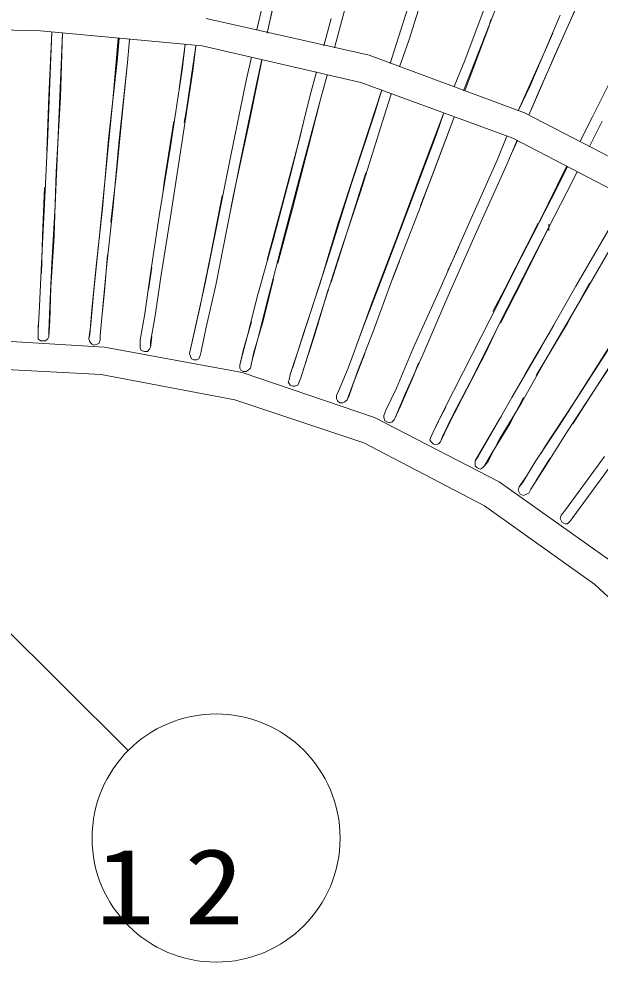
# Model space of a CAD drawing. Units: millimetres on the paper. Extents: x 0 to 420, y -594 to 297.
# Drawn here: x 159.19 to 173.25, y 173.64 to 196.45 of the extents above; entities that cross this region are included whole.
import ezdxf

# ---------------------------------------------------------------- set-up
doc = ezdxf.new("R2010")
doc.units = ezdxf.units.MM
doc.layers.add('2D', color=7, linetype='Continuous', lineweight=13)
doc.layers.add('AM_5', color=7, linetype='Continuous', lineweight=13)
doc.styles.add('ＭＳ ゴシック', font='')
doc.styles.get('ＭＳ ゴシック').set_extended_font_data('MS Gothic')

msp = doc.modelspace()

# ---------------------------------------------------------------- linework, layer by layer
at = {"layer": '2D'}
for p, q in [((167.487, 198.213), (167.005, 196.41)), ((173.228, 197.985), (172.542, 196.435)), ((165.557, 197.731), (165.201, 196.105)), ((168.376, 196.004), (168.935, 197.782)), ((169.189, 197.705), (168.63, 195.927)), ((169.977, 195.445), (170.637, 197.197)), ((170.891, 197.121), (170.205, 195.369)), ((172.898, 197.223), (172.161, 195.572)), ((164.947, 196.181), (165.1, 196.842)), ((165.354, 196.791), (165.201, 196.105)), ((163.728, 196.461), (167.665, 195.572)), ((166.751, 196.461), (166.573, 195.8)), ((167.005, 196.41), (166.827, 195.75)), ((170.612, 196.435), (170.561, 196.258)), ((171.551, 194.81), (172.288, 196.537)), ((172.542, 196.435), (171.78, 194.708)), ((158.724, 196.181), (159.715, 196.156)), ((159.715, 196.156), (163.627, 195.8)), ((170.561, 196.258), (169.977, 194.708)), ((159.918, 194.581), (159.994, 196.131)), ((159.969, 195.521), (159.994, 196.131)), ((160.248, 196.105), (160.198, 194.556)), ((160.248, 196.105), (160.223, 195.521)), ((161.468, 194.48), (161.595, 195.978)), ((161.569, 195.419), (161.62, 195.978)), ((161.874, 195.953), (161.823, 195.394)), ((168.173, 195.369), (168.376, 196.004)), ((168.173, 195.369), (168.376, 196.004)), ((168.63, 195.927), (168.402, 195.292)), ((171.932, 195.699), (172.11, 196.105)), ((163.068, 194.759), (163.22, 195.826)), ((163.144, 195.216), (163.22, 195.826)), ((163.474, 195.8), (163.246, 194.251)), ((163.474, 195.8), (163.398, 195.191)), ((167.462, 194.911), (163.627, 195.8)), ((171.272, 194.226), (171.932, 195.699)), ((173.075, 194.099), (173.914, 195.775)), ((159.893, 193.641), (159.969, 195.521)), ((160.223, 195.521), (160.147, 193.641)), ((164.693, 194.962), (164.82, 195.521)), ((165.074, 195.47), (164.947, 194.911)), ((167.665, 195.572), (171.424, 194.175)), ((172.161, 195.572), (171.526, 194.124)), ((161.366, 193.54), (161.569, 195.419)), ((161.823, 195.394), (161.62, 193.514)), ((161.823, 195.394), (161.722, 194.454)), ((165.074, 195.445), (164.77, 193.972)), ((169.723, 194.81), (169.977, 195.445)), ((170.205, 195.369), (169.951, 194.708)), ((162.865, 193.362), (163.144, 195.216)), ((163.398, 195.191), (163.119, 193.337)), ((166.243, 194.607), (166.395, 195.165)), ((166.649, 195.089), (166.497, 194.53)), ((164.312, 193.108), (164.693, 194.962)), ((164.947, 194.911), (164.566, 193.057)), ((171.145, 193.565), (167.462, 194.911)), ((169.723, 194.81), (169.799, 194.988)), ((171.272, 194.226), (171.551, 194.81)), ((159.867, 193.26), (159.918, 194.581)), ((160.198, 194.556), (160.096, 192.752)), ((165.786, 192.778), (166.243, 194.607)), ((167.487, 193.26), (167.97, 194.734)), ((167.792, 194.149), (167.97, 194.734)), ((168.199, 194.632), (168.021, 194.073)), ((171.78, 194.708), (171.526, 194.124)), ((161.29, 192.676), (161.468, 194.48)), ((161.722, 194.454), (161.544, 192.651)), ((166.497, 194.53), (166.014, 192.727)), ((166.497, 194.53), (166.268, 193.616)), ((163.246, 194.251), (163.195, 193.946)), ((167.208, 192.371), (167.792, 194.149)), ((168.935, 192.752), (169.469, 194.175)), ((169.291, 193.641), (169.469, 194.175)), ((171.424, 194.175), (175.006, 192.321)), ((172.771, 193.489), (173.075, 194.099)), ((162.712, 192.498), (162.941, 193.972)), ((164.77, 193.972), (164.389, 192.194)), ((166.014, 193.667), (166.065, 193.895)), ((168.021, 194.073), (167.462, 192.295)), ((169.723, 194.073), (169.189, 192.651)), ((169.723, 194.073), (169.519, 193.54)), ((173.304, 193.972), (172.999, 193.362)), ((159.817, 191.965), (159.893, 193.641)), ((160.147, 193.641), (160.071, 191.94)), ((165.557, 191.94), (166.014, 193.667)), ((168.63, 191.889), (169.291, 193.641)), ((161.214, 191.863), (161.366, 193.54)), ((161.62, 193.514), (161.468, 191.838)), ((166.268, 193.616), (165.811, 191.863)), ((169.519, 193.54), (168.859, 191.787)), ((170.764, 193.032), (170.993, 193.616)), ((171.247, 193.514), (170.993, 192.93)), ((171.247, 193.489), (171.12, 193.21)), ((174.65, 191.736), (171.145, 193.565)), ((162.585, 191.686), (162.865, 193.362)), ((163.119, 193.337), (162.865, 191.66)), ((166.929, 191.533), (167.487, 193.26)), ((163.982, 191.457), (164.312, 193.108)), ((164.566, 193.057), (164.236, 191.406)), ((170.002, 191.33), (170.764, 193.032)), ((160.096, 192.752), (160.045, 191.203)), ((165.354, 191.127), (165.786, 192.778)), ((166.014, 192.727), (165.582, 191.076)), ((167.589, 192.727), (167.183, 191.457)), ((168.3, 191.076), (168.935, 192.752)), ((170.993, 192.93), (170.231, 191.228)), ((171.78, 191.533), (172.44, 192.879)), ((172.212, 192.371), (172.466, 192.879)), ((172.694, 192.752), (172.44, 192.244)), ((161.137, 191.127), (161.29, 192.676)), ((161.544, 192.651), (161.417, 191.533)), ((162.687, 192.295), (162.712, 192.498)), ((169.189, 192.651), (168.91, 191.94)), ((159.766, 191.203), (159.817, 192.371)), ((166.7, 190.746), (167.208, 192.371)), ((167.462, 192.295), (166.929, 190.67)), ((171.348, 190.695), (172.212, 192.371)), ((163.83, 190.72), (164.109, 192.168)), ((164.389, 192.194), (164.312, 191.813)), ((172.44, 192.244), (171.577, 190.568)), ((159.74, 190.543), (159.817, 191.965)), ((160.071, 191.94), (159.994, 190.543)), ((161.061, 190.466), (161.214, 191.863)), ((161.468, 191.838), (161.315, 190.441)), ((165.201, 190.619), (165.557, 191.94)), ((165.811, 191.863), (165.455, 190.543)), ((168.021, 190.289), (168.63, 191.889)), ((162.382, 190.289), (162.585, 191.686)), ((162.865, 191.66), (162.636, 190.263)), ((168.859, 191.787), (168.249, 190.212)), ((172.669, 189.984), (173.609, 191.609)), ((163.703, 190.06), (163.982, 191.457)), ((164.236, 191.406), (163.957, 190.009)), ((166.471, 190.035), (166.929, 191.533)), ((167.183, 191.457), (166.751, 190.085)), ((170.942, 189.908), (171.755, 191.508)), ((172.009, 191.406), (171.196, 189.781)), ((172.009, 191.33), (172.009, 191.482)), ((173.837, 191.482), (172.898, 189.857)), ((159.74, 190.289), (159.766, 191.203)), ((160.045, 191.203), (159.969, 189.958)), ((161.01, 189.882), (161.137, 191.127)), ((164.973, 189.781), (165.354, 191.127)), ((169.316, 189.781), (170.002, 191.33)), ((170.231, 191.228), (169.545, 189.679)), ((165.582, 191.076), (165.227, 189.704)), ((167.741, 189.603), (168.3, 191.076)), ((169.646, 190.517), (169.824, 190.924)), ((161.341, 190.746), (161.264, 189.857)), ((163.576, 189.501), (163.83, 190.72)), ((166.268, 189.4), (166.7, 190.746)), ((166.929, 190.67), (166.497, 189.323)), ((170.586, 189.171), (171.348, 190.695)), ((159.69, 189.501), (159.74, 190.543)), ((159.994, 190.543), (159.944, 189.501)), ((160.96, 189.425), (161.061, 190.466)), ((161.315, 190.441), (161.214, 189.4)), ((162.331, 189.908), (162.407, 190.441)), ((168.402, 190.593), (168.224, 190.136)), ((169.57, 190.365), (169.646, 190.517)), ((171.577, 190.568), (170.815, 189.069)), ((162.23, 189.273), (162.382, 190.289)), ((162.636, 190.263), (162.484, 189.222)), ((167.513, 188.968), (168.021, 190.289)), ((168.249, 190.212), (167.767, 188.892)), ((163.474, 189.044), (163.703, 190.06)), ((163.957, 190.009), (163.728, 188.993)), ((165.354, 190.162), (165.1, 189.146)), ((166.09, 188.866), (166.471, 190.035)), ((171.831, 188.511), (172.669, 189.984)), ((172.999, 190.06), (172.466, 189.095)), ((159.969, 189.958), (159.944, 189.146)), ((160.934, 189.069), (161.01, 189.882)), ((161.264, 189.857), (161.214, 189.374)), ((164.719, 188.765), (164.973, 189.781)), ((166.675, 189.908), (166.344, 188.79)), ((168.732, 188.485), (169.316, 189.781)), ((170.662, 189.374), (170.942, 189.908)), ((171.196, 189.781), (170.84, 189.095)), ((172.898, 189.857), (172.034, 188.384)), ((165.227, 189.704), (164.973, 188.714)), ((167.335, 188.485), (167.741, 189.603)), ((169.545, 189.679), (168.986, 188.384)), ((159.664, 188.917), (159.69, 189.501)), ((159.944, 189.501), (159.918, 188.892)), ((160.909, 188.815), (160.96, 189.425)), ((161.214, 189.4), (161.163, 188.79)), ((163.398, 188.714), (163.576, 189.501)), ((165.938, 188.409), (166.268, 189.4)), ((166.497, 189.323), (166.192, 188.333)), ((159.944, 189.146), (159.918, 188.765)), ((160.883, 188.714), (160.934, 189.069)), ((162.128, 188.688), (162.23, 189.273)), ((162.484, 189.222), (162.382, 188.638)), ((164.617, 188.434), (164.82, 189.12)), ((165.1, 189.146), (164.871, 188.358)), ((169.951, 187.926), (170.586, 189.171)), ((170.815, 189.069), (170.18, 187.799)), ((172.466, 189.095), (171.704, 187.825)), ((173.025, 187.799), (173.939, 189.222)), ((174.168, 189.069), (173.228, 187.647)), ((159.664, 189.044), (159.664, 188.79)), ((159.664, 188.79), (159.664, 188.917)), ((159.918, 188.765), (159.918, 188.892)), ((163.474, 189.044), (163.347, 188.46)), ((163.728, 188.993), (163.601, 188.409)), ((165.836, 188.079), (166.09, 188.866)), ((167.157, 188.003), (167.513, 188.968)), ((167.767, 188.892), (167.386, 187.926)), ((170.789, 189.019), (170.485, 188.384)), ((171.45, 187.876), (172.136, 189.044)), ((161.264, 188.511), (158.724, 188.663)), ((159.664, 188.79), (159.664, 188.714)), ((159.715, 188.663), (159.664, 188.714)), ((159.791, 188.663), (159.715, 188.663)), ((159.842, 188.663), (159.791, 188.663)), ((159.893, 188.714), (159.842, 188.663)), ((159.893, 188.714), (159.918, 188.765)), ((160.909, 188.815), (160.883, 188.714)), ((160.909, 188.638), (160.883, 188.714)), ((160.96, 188.587), (160.909, 188.638)), ((161.137, 188.612), (161.087, 188.587)), ((161.137, 188.612), (161.163, 188.688)), ((161.163, 188.688), (161.163, 188.79)), ((162.128, 188.561), (162.128, 188.688)), ((162.407, 188.765), (162.382, 188.511)), ((162.382, 188.511), (162.382, 188.638)), ((163.398, 188.714), (163.322, 188.358)), ((164.719, 188.765), (164.566, 188.18)), ((164.973, 188.714), (164.82, 188.13)), ((166.344, 188.79), (166.09, 188.003)), ((161.01, 188.561), (160.96, 188.587)), ((161.087, 188.587), (161.01, 188.561)), ((161.264, 188.511), (164.592, 187.901)), ((162.128, 188.485), (162.128, 188.561)), ((162.153, 188.434), (162.128, 188.485)), ((162.23, 188.409), (162.153, 188.434)), ((162.23, 188.409), (162.306, 188.409)), ((162.306, 188.409), (162.357, 188.46)), ((162.357, 188.46), (162.382, 188.511)), ((163.347, 188.46), (163.322, 188.358)), ((163.576, 188.307), (163.601, 188.409)), ((164.617, 188.434), (164.541, 188.079)), ((165.938, 188.409), (165.76, 187.85)), ((167.564, 188.384), (167.564, 188.358)), ((168.326, 187.52), (168.732, 188.485)), ((168.986, 188.384), (168.554, 187.418)), ((170.485, 188.384), (169.926, 187.291)), ((171.12, 187.291), (171.831, 188.511)), ((172.034, 188.384), (171.348, 187.164)), ((172.618, 187.164), (173.456, 188.485)), ((163.322, 188.358), (163.347, 188.282)), ((163.373, 188.231), (163.347, 188.282)), ((163.423, 188.206), (163.373, 188.231)), ((163.423, 188.206), (163.5, 188.206)), ((163.5, 188.206), (163.55, 188.231)), ((163.55, 188.231), (163.576, 188.307)), ((164.566, 188.18), (164.541, 188.079)), ((164.871, 188.358), (164.795, 188.003)), ((166.192, 188.333), (166.014, 187.774)), ((167.564, 188.358), (167.259, 187.571)), ((158.724, 187.977), (161.188, 187.85)), ((164.541, 188.079), (164.541, 188.003)), ((164.541, 188.003), (164.566, 187.952)), ((164.617, 187.926), (164.566, 187.952)), ((164.617, 187.926), (164.693, 187.926)), ((164.693, 187.926), (164.744, 187.952)), ((164.744, 187.952), (164.795, 188.003)), ((164.795, 188.003), (164.82, 188.13)), ((165.811, 188.003), (165.836, 188.079)), ((166.09, 188.003), (166.014, 187.774)), ((167.157, 188.003), (166.929, 187.444)), ((167.386, 187.926), (167.183, 187.342)), ((168.859, 188.13), (168.757, 187.85)), ((169.469, 186.987), (169.951, 187.926)), ((173.456, 188.003), (172.821, 187.012)), ((161.188, 187.85), (164.414, 187.241)), ((164.592, 187.901), (167.792, 186.809)), ((165.709, 187.672), (165.735, 187.723)), ((165.76, 187.85), (165.735, 187.723)), ((165.963, 187.647), (166.014, 187.774)), ((168.757, 187.85), (168.427, 187.088)), ((170.18, 187.799), (169.697, 186.885)), ((171.297, 187.596), (171.45, 187.876)), ((172.263, 186.606), (173.025, 187.799)), ((165.76, 187.596), (165.709, 187.672)), ((165.811, 187.571), (165.76, 187.596)), ((165.811, 187.571), (165.862, 187.571)), ((165.862, 187.571), (165.938, 187.596)), ((165.938, 187.596), (165.963, 187.647)), ((166.954, 187.52), (166.878, 187.342)), ((167.259, 187.571), (167.132, 187.241)), ((168.326, 187.52), (168.072, 186.987)), ((173.228, 187.647), (172.466, 186.479)), ((167.538, 186.199), (164.414, 187.241)), ((166.929, 187.444), (166.878, 187.342)), ((166.878, 187.342), (166.878, 187.266)), ((166.903, 187.215), (166.878, 187.266)), ((167.081, 187.19), (167.132, 187.241)), ((167.132, 187.241), (167.183, 187.342)), ((168.554, 187.418), (168.326, 186.885)), ((169.926, 187.291), (169.545, 186.555)), ((170.612, 186.402), (171.12, 187.291)), ((171.399, 187.291), (171.069, 186.656)), ((166.903, 187.215), (166.954, 187.164)), ((166.954, 187.164), (167.03, 187.164)), ((167.03, 187.164), (167.081, 187.19)), ((168.427, 187.088), (168.275, 186.758)), ((169.316, 186.682), (169.519, 187.063)), ((171.348, 187.164), (170.815, 186.275)), ((171.932, 186.123), (172.618, 187.164)), ((172.821, 187.012), (172.593, 186.656)), ((167.792, 186.809), (170.815, 185.259)), ((168.072, 186.987), (168.021, 186.86)), ((168.021, 186.809), (168.021, 186.86)), ((168.046, 186.733), (168.021, 186.809)), ((168.275, 186.758), (168.326, 186.885)), ((169.469, 186.987), (169.215, 186.453)), ((169.697, 186.885), (169.443, 186.352)), ((170.408, 186.072), (170.84, 186.809)), ((170.84, 186.809), (170.866, 186.834)), ((168.046, 186.733), (168.097, 186.707)), ((168.097, 186.707), (168.173, 186.682)), ((168.173, 186.682), (168.224, 186.707)), ((168.224, 186.707), (168.275, 186.758)), ((169.24, 186.504), (169.316, 186.682)), ((169.545, 186.555), (169.392, 186.225)), ((171.069, 186.656), (170.637, 185.945)), ((171.678, 185.742), (172.263, 186.606)), ((169.138, 186.275), (169.164, 186.352)), ((169.215, 186.453), (169.164, 186.352)), ((169.392, 186.225), (169.443, 186.352)), ((170.612, 186.402), (170.307, 185.869)), ((172.466, 186.479), (171.907, 185.59)), ((170.459, 184.675), (167.538, 186.199)), ((169.164, 186.225), (169.138, 186.275)), ((169.164, 186.225), (169.215, 186.174)), ((169.215, 186.174), (169.265, 186.148)), ((169.265, 186.148), (169.342, 186.174)), ((169.342, 186.174), (169.392, 186.225)), ((170.815, 186.275), (170.535, 185.742)), ((171.831, 185.945), (171.932, 186.123)), ((170.408, 186.072), (170.231, 185.767)), ((170.307, 185.869), (170.231, 185.767)), ((170.637, 185.945), (170.459, 185.64)), ((172.745, 185.031), (173.355, 185.869)), ((170.231, 185.767), (170.231, 185.691)), ((170.231, 185.691), (170.231, 185.64)), ((170.535, 185.742), (170.459, 185.64)), ((171.678, 185.742), (171.374, 185.234)), ((172.034, 185.818), (171.704, 185.285)), ((173.558, 185.717), (172.948, 184.878)), ((170.231, 185.64), (170.281, 185.59)), ((170.281, 185.59), (170.358, 185.564)), ((170.358, 185.564), (170.408, 185.59)), ((170.459, 185.64), (170.408, 185.59)), ((171.297, 185.132), (171.501, 185.437)), ((171.907, 185.59), (171.577, 185.082)), ((170.815, 185.259), (173.558, 183.304)), ((171.374, 185.234), (171.297, 185.132)), ((171.272, 185.056), (171.297, 185.132)), ((171.297, 185.005), (171.272, 185.056)), ((171.297, 185.005), (171.323, 184.955)), ((171.475, 184.955), (171.526, 184.98)), ((171.526, 184.98), (171.577, 185.082)), ((172.745, 185.031), (172.39, 184.548)), ((171.323, 184.955), (171.399, 184.929)), ((171.399, 184.929), (171.475, 184.955)), ((172.948, 184.878), (172.593, 184.396)), ((173.126, 182.77), (170.459, 184.675)), ((172.39, 184.548), (172.313, 184.447)), ((172.313, 184.447), (172.288, 184.37)), ((172.288, 184.37), (172.313, 184.32)), ((172.313, 184.32), (172.339, 184.269)), ((172.466, 184.243), (172.517, 184.294)), ((172.517, 184.294), (172.593, 184.396)), ((172.339, 184.269), (172.415, 184.243)), ((172.415, 184.243), (172.466, 184.243)), ((174.447, 181.551), (173.126, 182.77))]:
    msp.add_line(p, q, dxfattribs=at)
at = {"layer": 'AM_5'}
msp.add_line((161.838, 178.758), (156.944, 183.627), dxfattribs=at)
msp.add_circle((163.965, 176.643), 3, dxfattribs=at)

# ---------------------------------------------------------------- texts
at = {"layer": 'AM_5', "insert": (161.048, 174.559), "char_height": 1.833, "attachment_point": 7, "style": 'ＭＳ ゴシック'}
msp.add_mtext('\\T1.5;\\W1.15;12', dxfattribs=at)

doc.saveas('drawing.dxf')
